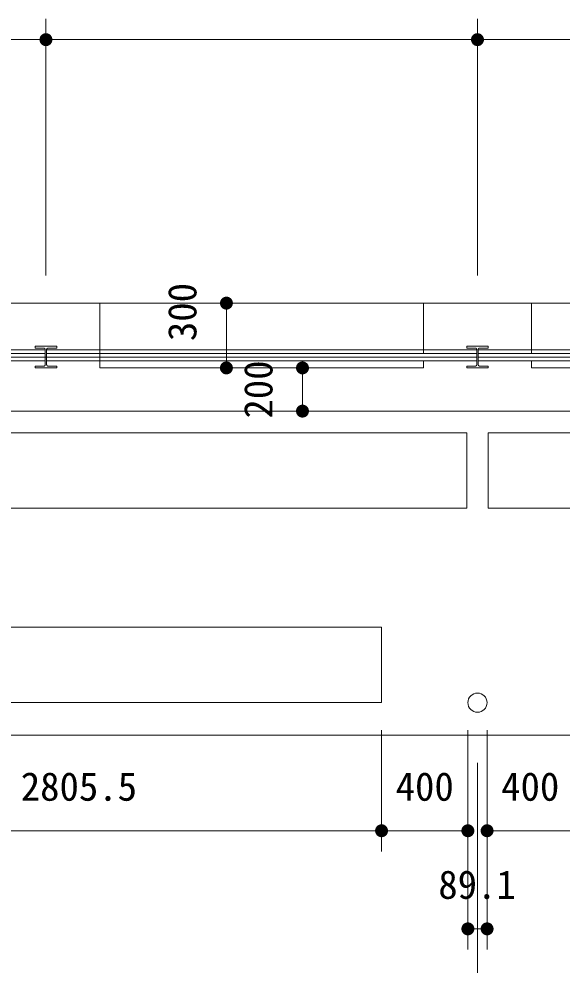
# Model space of a CAD drawing. Units: millimetres at full size. Extents: x 0 to 42000, y 0 to 29700.
# Drawn here: x 5380 to 7897, y 19491 to 23872 of the extents above; entities that cross this region are included whole.
import ezdxf
from ezdxf.enums import TextEntityAlignment as Align

# ---------------------------------------------------------------- set-up
doc = ezdxf.new("R2010")
doc.units = ezdxf.units.MM
doc.header["$LTSCALE"] = 100
doc.layers.add('D-STR', color=1, linetype='Continuous', lineweight=13)
doc.layers.add('D-STR-DIM', color=7, linetype='Continuous', lineweight=13)
doc.styles.add('ＭＳ ゴシック', font='')
doc.styles.get('ＭＳ ゴシック').set_extended_font_data('MS Gothic')

# ---------------------------------------------------------------- blocks, each defined once
blk = doc.blocks.new('filled_dot')
at = {"color": 0, "linetype": 'Continuous', "lineweight": -2, "const_width": 1.25}
blk.add_lwpolyline([(-0.625, 0, 1), (0.625, 0, 1)], format="xyb", close=True, dxfattribs=at)

msp = doc.modelspace()

# ---------------------------------------------------------------- linework, layer by layer
at = {"layer": 'D-STR'}
for p, q in [((5754.8, 22556.2), (5254.8, 22556.2)), ((5754.8, 22556.2), (5754.8, 22256.2)), ((7254.8, 22556.2), (5754.8, 22556.2)), ((7254.8, 22556.2), (7254.8, 22323.2)), ((7754.8, 22556.2), (7254.8, 22556.2)), ((7754.8, 22556.2), (7754.8, 22323.2)), ((9254.8, 22556.2), (7754.8, 22556.2)), ((3504.8, 22306.2), (7501.8, 22306.2)), ((3507.8, 22340.2), (5501.8, 22340.2)), ((3507.8, 22323.2), (5501.8, 22323.2)), ((5507.8, 22340.2), (7501.8, 22340.2)), ((5507.8, 22323.2), (7501.8, 22323.2)), ((7507.8, 22340.2), (9501.8, 22340.2)), ((7507.8, 22323.2), (9501.8, 22323.2)), ((7507.8, 22306.2), (9501.8, 22306.2)), ((3507.8, 22289.2), (5501.8, 22289.2)), ((5507.8, 22289.2), (7501.8, 22289.2)), ((7254.8, 22289.2), (7254.8, 22256.2)), ((7507.8, 22289.2), (9501.8, 22289.2)), ((7754.8, 22289.2), (7754.8, 22256.2)), ((5754.8, 22256.2), (7254.8, 22256.2)), ((7754.8, 22256.2), (9254.8, 22256.2)), ((3604.8, 22056.2), (11404.8, 22056.2)), ((4254.8, 21956.2), (7454.8, 21956.2)), ((7454.8, 21956.2), (7454.8, 21606.2)), ((7554.8, 21956.2), (11304.8, 21956.2)), ((7554.8, 21956.2), (7554.8, 21606.2)), ((4254.8, 21606.2), (7454.8, 21606.2)), ((7554.8, 21606.2), (11304.8, 21606.2)), ((4254.8, 21056.2), (7060.3, 21056.2)), ((7060.3, 21056.2), (7060.3, 20706.2)), ((4254.8, 20706.2), (7060.3, 20706.2)), ((3604.8, 20556.2), (11404.8, 20556.2))]:
    msp.add_line(p, q, dxfattribs=at)
for points in [[(5493.8, 22348.2), (5454.8, 22348.2), (5454.8, 22356.2), (5554.8, 22356.2), (5554.8, 22348.2), (5515.8, 22348.2), (5515.4, 22348.2), (5515.2, 22348.2), (5515, 22348.2), (5514.8, 22348.2), (5514.6, 22348.1), (5514.4, 22348.1), (5514.3, 22348.1), (5514.1, 22348), (5513.9, 22348), (5513.7, 22347.9), (5513.5, 22347.9), (5513.3, 22347.8), (5513.1, 22347.8), (5512.9, 22347.7), (5512.7, 22347.6), (5512.5, 22347.5), (5512.4, 22347.4), (5512.2, 22347.4), (5512, 22347.3), (5511.8, 22347.2), (5511.7, 22347.1), (5511.5, 22347), (5511.3, 22346.8), (5511.2, 22346.7), (5511, 22346.6), (5510.8, 22346.5), (5510.7, 22346.4), (5510.5, 22346.2), (5510.4, 22346.1), (5510.3, 22346), (5510.1, 22345.8), (5510, 22345.7), (5509.8, 22345.5), (5509.7, 22345.4), (5509.6, 22345.2), (5509.5, 22345.1), (5509.3, 22344.9), (5509.2, 22344.7), (5509.1, 22344.6), (5509, 22344.4), (5508.9, 22344.2), (5508.8, 22344.1), (5508.7, 22343.9), (5508.6, 22343.7), (5508.5, 22343.5), (5508.5, 22343.3), (5508.4, 22343.2), (5508.3, 22343), (5508.3, 22342.8), (5508.2, 22342.6), (5508.1, 22342.4), (5508.1, 22342.2), (5508, 22342), (5508, 22341.8), (5508, 22341.6), (5507.9, 22341.4), (5507.9, 22341.2), (5507.9, 22341), (5507.9, 22340.8), (5507.8, 22340.6), (5507.8, 22340.4), (5507.8, 22340.2), (5507.8, 22272.2), (5507.8, 22272), (5507.8, 22271.8), (5507.9, 22271.6), (5507.9, 22271.4), (5507.9, 22271.2), (5507.9, 22271), (5508, 22270.8), (5508, 22270.7), (5508, 22270.5), (5508.1, 22270.3), (5508.1, 22270.1), (5508.2, 22269.9), (5508.3, 22269.7), (5508.3, 22269.5), (5508.4, 22269.3), (5508.5, 22269.1), (5508.5, 22268.9), (5508.6, 22268.8), (5508.7, 22268.6), (5508.8, 22268.4), (5508.9, 22268.2), (5509, 22268.1), (5509.1, 22267.9), (5509.2, 22267.7), (5509.3, 22267.6), (5509.5, 22267.4), (5509.6, 22267.2), (5509.7, 22267.1), (5509.8, 22266.9), (5510, 22266.8), (5510.1, 22266.6), (5510.3, 22266.5), (5510.4, 22266.4), (5510.5, 22266.2), (5510.7, 22266.1), (5510.8, 22266), (5511, 22265.9), (5511.2, 22265.7), (5511.3, 22265.6), (5511.5, 22265.5), (5511.7, 22265.4), (5511.8, 22265.3), (5512, 22265.2), (5512.2, 22265.1), (5512.4, 22265), (5512.5, 22264.9), (5512.7, 22264.9), (5512.9, 22264.8), (5513.1, 22264.7), (5513.3, 22264.7), (5513.5, 22264.6), (5513.7, 22264.5), (5513.9, 22264.5), (5514.1, 22264.4), (5514.3, 22264.4), (5514.4, 22264.4), (5514.6, 22264.3), (5514.8, 22264.3), (5515, 22264.3), (5515.2, 22264.3), (5515.4, 22264.2), (5515.6, 22264.2), (5515.8, 22264.2), (5554.8, 22264.2), (5554.8, 22256.2), (5454.8, 22256.2), (5454.8, 22264.2), (5493.8, 22264.2), (5494, 22264.2), (5494.2, 22264.2), (5494.4, 22264.3), (5494.6, 22264.3), (5494.8, 22264.3), (5495, 22264.3), (5495.2, 22264.4), (5495.4, 22264.4), (5495.6, 22264.4), (5495.8, 22264.5), (5496, 22264.5), (5496.2, 22264.6), (5496.4, 22264.7), (5496.6, 22264.7), (5496.8, 22264.8), (5496.9, 22264.9), (5497.1, 22264.9), (5497.3, 22265), (5497.5, 22265.1), (5497.7, 22265.2), (5497.8, 22265.3), (5498, 22265.4), (5498.2, 22265.5), (5498.3, 22265.6), (5498.5, 22265.7), (5498.7, 22265.9), (5498.8, 22266), (5499, 22266.1), (5499.1, 22266.2), (5499.3, 22266.4), (5499.4, 22266.5), (5499.6, 22266.6), (5499.7, 22266.8), (5499.8, 22266.9), (5500, 22267.1), (5500.1, 22267.2), (5500.2, 22267.4), (5500.3, 22267.6), (5500.4, 22267.7), (5500.6, 22267.9), (5500.7, 22268.1), (5500.8, 22268.2), (5500.9, 22268.4), (5501, 22268.6), (5501, 22268.8), (5501.1, 22268.9), (5501.2, 22269.1), (5501.3, 22269.3), (5501.4, 22269.5), (5501.4, 22269.7), (5501.5, 22269.9), (5501.5, 22270.1), (5501.6, 22270.3), (5501.6, 22270.5), (5501.7, 22270.7), (5501.7, 22270.8), (5501.7, 22271), (5501.8, 22271.2), (5501.8, 22271.4), (5501.8, 22271.6), (5501.8, 22271.8), (5501.8, 22272), (5501.8, 22272.2), (5501.8, 22340.2), (5501.8, 22340.4), (5501.8, 22340.6), (5501.8, 22340.8), (5501.8, 22341), (5501.8, 22341.2), (5501.7, 22341.4), (5501.7, 22341.6), (5501.7, 22341.8), (5501.6, 22342), (5501.6, 22342.2), (5501.5, 22342.4), (5501.5, 22342.6), (5501.4, 22342.8), (5501.4, 22343), (5501.3, 22343.2), (5501.2, 22343.3), (5501.1, 22343.5), (5501, 22343.7), (5501, 22343.9), (5500.9, 22344.1), (5500.8, 22344.2), (5500.7, 22344.4), (5500.6, 22344.6), (5500.4, 22344.7), (5500.3, 22344.9), (5500.2, 22345.1), (5500.1, 22345.2), (5500, 22345.4), (5499.8, 22345.5), (5499.7, 22345.7), (5499.6, 22345.8), (5499.4, 22346), (5499.3, 22346.1), (5499.1, 22346.2), (5499, 22346.4), (5498.8, 22346.5), (5498.7, 22346.6), (5498.5, 22346.7), (5498.3, 22346.8), (5498.2, 22347), (5498, 22347.1), (5497.8, 22347.2), (5497.7, 22347.3), (5497.5, 22347.4), (5497.3, 22347.4), (5497.1, 22347.5), (5496.9, 22347.6), (5496.8, 22347.7), (5496.6, 22347.8), (5496.4, 22347.8), (5496.2, 22347.9), (5496, 22347.9), (5495.8, 22348), (5495.6, 22348), (5495.4, 22348.1), (5495.2, 22348.1), (5495, 22348.1), (5494.8, 22348.2), (5494.6, 22348.2), (5494.4, 22348.2), (5494.2, 22348.2), (5494, 22348.2)], [(7493.8, 22348.2), (7454.8, 22348.2), (7454.8, 22356.2), (7554.8, 22356.2), (7554.8, 22348.2), (7515.8, 22348.2), (7515.4, 22348.2), (7515.2, 22348.2), (7515, 22348.2), (7514.8, 22348.2), (7514.6, 22348.1), (7514.4, 22348.1), (7514.3, 22348.1), (7514.1, 22348), (7513.9, 22348), (7513.7, 22347.9), (7513.5, 22347.9), (7513.3, 22347.8), (7513.1, 22347.8), (7512.9, 22347.7), (7512.7, 22347.6), (7512.5, 22347.5), (7512.4, 22347.4), (7512.2, 22347.4), (7512, 22347.3), (7511.8, 22347.2), (7511.7, 22347.1), (7511.5, 22347), (7511.3, 22346.8), (7511.2, 22346.7), (7511, 22346.6), (7510.8, 22346.5), (7510.7, 22346.4), (7510.5, 22346.2), (7510.4, 22346.1), (7510.3, 22346), (7510.1, 22345.8), (7510, 22345.7), (7509.8, 22345.5), (7509.7, 22345.4), (7509.6, 22345.2), (7509.5, 22345.1), (7509.3, 22344.9), (7509.2, 22344.7), (7509.1, 22344.6), (7509, 22344.4), (7508.9, 22344.2), (7508.8, 22344.1), (7508.7, 22343.9), (7508.6, 22343.7), (7508.5, 22343.5), (7508.5, 22343.3), (7508.4, 22343.2), (7508.3, 22343), (7508.3, 22342.8), (7508.2, 22342.6), (7508.1, 22342.4), (7508.1, 22342.2), (7508, 22342), (7508, 22341.8), (7508, 22341.6), (7507.9, 22341.4), (7507.9, 22341.2), (7507.9, 22341), (7507.9, 22340.8), (7507.8, 22340.6), (7507.8, 22340.4), (7507.8, 22340.2), (7507.8, 22272.2), (7507.8, 22272), (7507.8, 22271.8), (7507.9, 22271.6), (7507.9, 22271.4), (7507.9, 22271.2), (7507.9, 22271), (7508, 22270.8), (7508, 22270.7), (7508, 22270.5), (7508.1, 22270.3), (7508.1, 22270.1), (7508.2, 22269.9), (7508.3, 22269.7), (7508.3, 22269.5), (7508.4, 22269.3), (7508.5, 22269.1), (7508.5, 22268.9), (7508.6, 22268.8), (7508.7, 22268.6), (7508.8, 22268.4), (7508.9, 22268.2), (7509, 22268.1), (7509.1, 22267.9), (7509.2, 22267.7), (7509.3, 22267.6), (7509.5, 22267.4), (7509.6, 22267.2), (7509.7, 22267.1), (7509.8, 22266.9), (7510, 22266.8), (7510.1, 22266.6), (7510.3, 22266.5), (7510.4, 22266.4), (7510.5, 22266.2), (7510.7, 22266.1), (7510.8, 22266), (7511, 22265.9), (7511.2, 22265.7), (7511.3, 22265.6), (7511.5, 22265.5), (7511.7, 22265.4), (7511.8, 22265.3), (7512, 22265.2), (7512.2, 22265.1), (7512.4, 22265), (7512.5, 22264.9), (7512.7, 22264.9), (7512.9, 22264.8), (7513.1, 22264.7), (7513.3, 22264.7), (7513.5, 22264.6), (7513.7, 22264.5), (7513.9, 22264.5), (7514.1, 22264.4), (7514.3, 22264.4), (7514.4, 22264.4), (7514.6, 22264.3), (7514.8, 22264.3), (7515, 22264.3), (7515.2, 22264.3), (7515.4, 22264.2), (7515.6, 22264.2), (7515.8, 22264.2), (7554.8, 22264.2), (7554.8, 22256.2), (7454.8, 22256.2), (7454.8, 22264.2), (7493.8, 22264.2), (7494, 22264.2), (7494.2, 22264.2), (7494.4, 22264.3), (7494.6, 22264.3), (7494.8, 22264.3), (7495, 22264.3), (7495.2, 22264.4), (7495.4, 22264.4), (7495.6, 22264.4), (7495.8, 22264.5), (7496, 22264.5), (7496.2, 22264.6), (7496.4, 22264.7), (7496.6, 22264.7), (7496.8, 22264.8), (7496.9, 22264.9), (7497.1, 22264.9), (7497.3, 22265), (7497.5, 22265.1), (7497.7, 22265.2), (7497.8, 22265.3), (7498, 22265.4), (7498.2, 22265.5), (7498.3, 22265.6), (7498.5, 22265.7), (7498.7, 22265.9), (7498.8, 22266), (7499, 22266.1), (7499.1, 22266.2), (7499.3, 22266.4), (7499.4, 22266.5), (7499.6, 22266.6), (7499.7, 22266.8), (7499.8, 22266.9), (7500, 22267.1), (7500.1, 22267.2), (7500.2, 22267.4), (7500.3, 22267.6), (7500.4, 22267.7), (7500.6, 22267.9), (7500.7, 22268.1), (7500.8, 22268.2), (7500.9, 22268.4), (7501, 22268.6), (7501, 22268.8), (7501.1, 22268.9), (7501.2, 22269.1), (7501.3, 22269.3), (7501.4, 22269.5), (7501.4, 22269.7), (7501.5, 22269.9), (7501.5, 22270.1), (7501.6, 22270.3), (7501.6, 22270.5), (7501.7, 22270.7), (7501.7, 22270.8), (7501.7, 22271), (7501.8, 22271.2), (7501.8, 22271.4), (7501.8, 22271.6), (7501.8, 22271.8), (7501.8, 22272), (7501.8, 22272.2), (7501.8, 22340.2), (7501.8, 22340.4), (7501.8, 22340.6), (7501.8, 22340.8), (7501.8, 22341), (7501.8, 22341.2), (7501.7, 22341.4), (7501.7, 22341.6), (7501.7, 22341.8), (7501.6, 22342), (7501.6, 22342.2), (7501.5, 22342.4), (7501.5, 22342.6), (7501.4, 22342.8), (7501.4, 22343), (7501.3, 22343.2), (7501.2, 22343.3), (7501.1, 22343.5), (7501, 22343.7), (7501, 22343.9), (7500.9, 22344.1), (7500.8, 22344.2), (7500.7, 22344.4), (7500.6, 22344.6), (7500.4, 22344.7), (7500.3, 22344.9), (7500.2, 22345.1), (7500.1, 22345.2), (7500, 22345.4), (7499.8, 22345.5), (7499.7, 22345.7), (7499.6, 22345.8), (7499.4, 22346), (7499.3, 22346.1), (7499.1, 22346.2), (7499, 22346.4), (7498.8, 22346.5), (7498.7, 22346.6), (7498.5, 22346.7), (7498.3, 22346.8), (7498.2, 22347), (7498, 22347.1), (7497.8, 22347.2), (7497.7, 22347.3), (7497.5, 22347.4), (7497.3, 22347.4), (7497.1, 22347.5), (7496.9, 22347.6), (7496.8, 22347.7), (7496.6, 22347.8), (7496.4, 22347.8), (7496.2, 22347.9), (7496, 22347.9), (7495.8, 22348), (7495.6, 22348), (7495.4, 22348.1), (7495.2, 22348.1), (7495, 22348.1), (7494.8, 22348.2), (7494.6, 22348.2), (7494.4, 22348.2), (7494.2, 22348.2), (7494, 22348.2)]]:
    msp.add_lwpolyline(points, close=True, dxfattribs=at)
msp.add_circle((7504.8, 20706.2), 44.5, dxfattribs=at)
at = {"layer": 'D-STR-DIM'}
for p, q in [((5504.8, 22684.2), (5504.8, 23872.2)), ((5504.8, 22684.2), (5504.8, 23872.2)), ((7504.8, 22684.2), (7504.8, 23872.2)), ((7504.8, 22684.2), (7504.8, 23872.2)), ((3504.8, 23776.2), (5504.8, 23776.2)), ((5504.8, 23776.2), (7504.8, 23776.2)), ((7504.8, 23776.2), (9504.8, 23776.2)), ((5882.8, 22556.2), (6437.3, 22556.2)), ((6341.3, 22556.2), (6341.3, 22256.2)), ((6032.8, 22256.2), (6437.3, 22256.2)), ((6032.8, 22256.2), (6789.8, 22256.2)), ((6693.8, 22256.2), (6693.8, 22056.2)), ((5632.8, 22056.2), (6789.8, 22056.2)), ((7060.3, 20578.2), (7060.3, 20017)), ((7060.3, 20578.2), (7060.3, 20017)), ((7460.3, 20578.2), (7460.3, 20017)), ((7460.3, 20578.2), (7460.3, 19562.7)), ((7549.4, 20578.2), (7549.4, 19562.7)), ((7549.4, 20578.2), (7549.4, 20017)), ((7504.8, 20428.2), (7504.8, 19037.8)), ((7504.8, 20428.2), (7504.8, 19037.8)), ((4254.8, 20113), (7060.3, 20113)), ((7060.3, 20113), (7460.3, 20113)), ((7549.4, 20113), (7949.4, 20113)), ((7460.3, 19658.7), (7549.4, 19658.7))]:
    msp.add_line(p, q, dxfattribs=at)

# ---------------------------------------------------------------- block references
at = {"layer": 'D-STR-DIM', "xscale": 24, "yscale": 24}
for p, rotation in [((5504.8, 23776.2), 180), ((7504.8, 23776.2), 180), ((6341.3, 22556.2), 270), ((6341.3, 22256.2), 90), ((6693.8, 22256.2), 270), ((6693.8, 22056.2), 90), ((7060.3, 20113), 180), ((7460.3, 20113), 180), ((7549.4, 19658.7), 180)]:
    msp.add_blockref('filled_dot', p, dxfattribs=dict(at, rotation=rotation))
for p in [(5504.8, 23776.2), (7504.8, 23776.2), (7060.3, 20113), (7549.4, 20113), (7460.3, 19658.7)]:
    msp.add_blockref('filled_dot', p, dxfattribs=at)

# ---------------------------------------------------------------- texts
at = {"layer": 'D-STR-DIM', "style": 'ＭＳ ゴシック'}
for s, p in [('300', (6070.3, 22515)), ('200', (6422.8, 22156.2))]:
    msp.add_text(s, height=132, rotation=90, dxfattribs=at).set_placement(p, align=Align.TOP_CENTER)
for s, p in [('2805.5', (5657.6, 20384)), ('400', (7260.3, 20384)), ('400', (7749.4, 20384)), ('89.1', (7502.9, 19929.7))]:
    msp.add_text(s, height=132, dxfattribs=at).set_placement(p, align=Align.TOP_CENTER)

doc.saveas('drawing.dxf')
